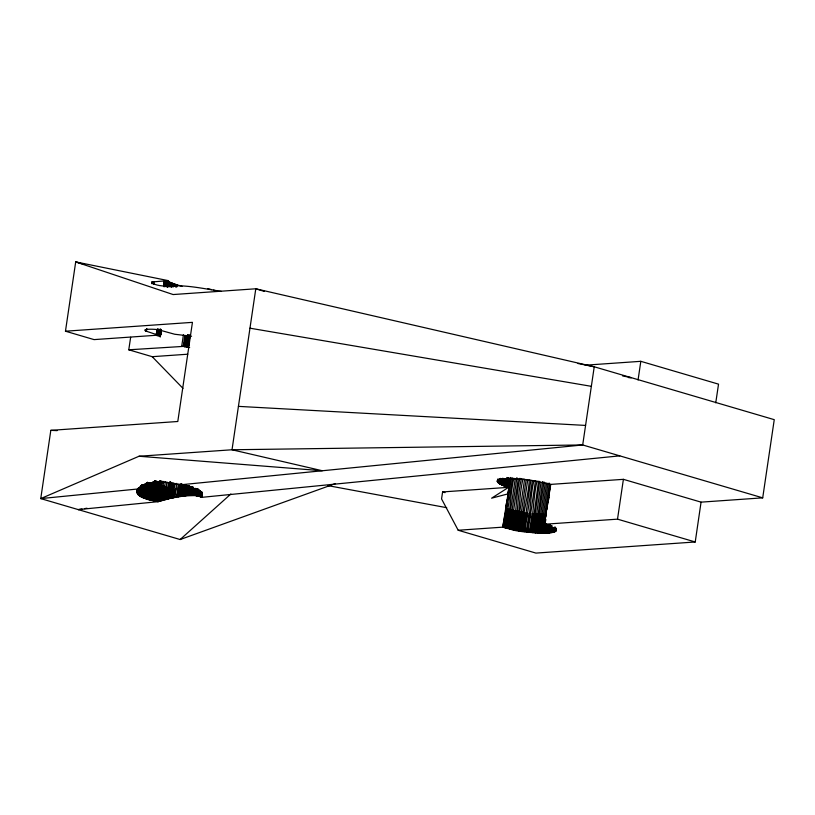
<?xml version="1.0" encoding="UTF-8"?>
<svg xmlns="http://www.w3.org/2000/svg" width="815" height="815" viewBox="0 0 815 815"><rect width="100%" height="100%" fill="white"/><g stroke="black" fill="none" stroke-linecap="round" stroke-linejoin="round"><path stroke-width="1.22" d="M161.238 330.044L160.188 336.544L155.94 335.291L94.071 339.611L65.465 331.206L75.703 261.91L173.137 294.551L255.788 288.785L594.237 366.781L774.25 419.664L762.708 497.843L701.063 502.142L623.394 479.332L550.176 484.436L544.298 524.259C580.82 537.38 516.537 532.755 510.771 529.21L512.085 510.312L516.914 477.631M530.871 480.229L526.042 512.92L521.651 531.237C522.456 514.02 528.212 497.293 529.322 480.004M548.026 483.112L541.333 528.477L539.958 533.091L539.958 528.415L546.661 483.061M167.503 286.88L168.216 280.625L75.703 261.91L84.159 264.396M167.513 285.219L168.002 281.338L167.91 282.571C169.703 276.794 166.576 293.288 167.87 282.092M81.979 509.008L78.23 509.599L158.09 501.673L171.71 498.006L185.474 495.744L186.9 485.628M519.929 478.293C515.783 495.113 516.975 512.971 512.258 529.536L513.582 510.659L518.218 479.23M521.651 526.49L520.062 530.993L521.356 512.177L526.174 479.485M546.417 512.085L542.658 533.163L542.678 528.507L549.371 483.152M521.468 478.609C517.291 495.418 518.574 513.307 513.786 529.842L513.817 525.074M520.082 526.235L518.472 530.718L519.776 511.902L524.605 479.21M160.219 480.891L159.526 493.9L158.09 501.673L147.953 499.524L142.37 497.395L143.45 484.467M523.026 478.914C518.829 495.724 520.174 513.633 515.335 530.147L515.365 525.38M518.503 525.96L516.893 530.443L516.934 525.675M539.958 528.415L538.542 533.03L538.572 528.344L545.266 482.989M144.622 498.342L146.282 483.183L144.622 498.342L147.495 482.327L145.447 498.658L145.691 494.501M153.872 284.272L153.719 281.807L153.251 283.549L152.548 281.919L151.865 283.549L151.763 282.133L151.753 283.569L152.548 281.919L168.216 280.625L167.595 286.982L168.328 280.686M176.488 497.038L178.342 484.049M510.761 477.447L508.621 487.329L442.596 491.934L441.567 498.923L458.193 530.259L502.743 527.152L508.631 490.141L508.968 478.12M508.621 487.329L507.837 487.095L509.385 480.677L508.978 487.818L507.643 493.971L491.608 498.179L508.621 487.329L509.721 478.354M545.948 523.882L543.931 533.173L543.992 528.528M161.085 329.759L159.842 335.597C161.9 315.099 159.037 351.071 160.779 330.187L160.076 335.79L146.425 331.236C139.141 328.496 158.018 328.924 160.28 330.269L174.705 334.242L191.566 336.259M201.753 492.871L200.969 497.221L201.468 492.056L200.521 496.895L201.162 497.405L619.777 455.86M174.094 286.075L174.135 283.915L168.481 281.664L168.501 286.483L169.214 282.072L168.776 286.707L169.683 282.275L169.092 286.931M538.572 528.344L537.085 532.949L537.177 528.263L543.992 481.92M509.263 478.211L507.837 487.095L506.319 486.616L507.388 477.61M149.96 491.588L151.784 483.641L150.612 495.999L149.277 499.85L150.551 483.295L166.25 486.82L167.269 491.15L164.294 499.839L164.661 486.545L161.665 498.495L160.698 500.868L160.29 494.053L158.956 501.398L162.175 481.298M164.885 281.287L164.1 286.595L164.141 283.966L164.436 286.585L165.16 283.905L165.068 286.554L166.148 281.165L165.363 286.523L165.547 281.236L164.762 286.574L164.885 281.287L163.754 286.605L164.172 281.338L163.571 285.393M202.161 492.627L201.499 497.028L202.273 495.51L202.405 494.613L201.162 497.405L201.977 492.749M504.2 485.872L505.432 479.373L504.2 485.872L504.933 479.179L503.548 485.628L506.319 486.616L507.806 477.753M157.438 331.715L157.825 329.056M176.132 286.758L176.183 284.567L174.135 283.915L173.33 286.86M147.922 490.976L149.675 483.03L147.22 499.249L148.575 482.684L146.832 490.63M547.008 525.023L545.154 533.163L545.266 528.528M552.01 532.602L552.122 528.059L552.01 532.602L552.937 527.916L552.743 532.46L553.67 527.763L553.416 532.287L554.332 527.58L554.017 532.114L554.903 527.397L554.536 531.91L555.402 527.183L554.984 531.696L555.616 528.151M172.281 286.473L172.362 283.304L171.445 286.89M185.474 485.546L184.047 493.075L184.363 495.856L195.651 495.561L196.405 493.075M184.394 485.709L183.222 495.999L184.047 493.075M497.354 481.38L497.67 479.169L497.558 482.001L500.206 484.12L500.777 478.558L500.206 484.12L503.548 485.628C503.741 482.888 505.82 483.876 504.882 486.127L505.952 479.556L505.005 484.11L505.432 479.373M144.306 484.823L142.37 497.395L141.076 496.722L142.279 485.424M200.755 497.058L201.702 491.954L200.755 497.058L201.213 492.158C200.419 501.429 198.942 494.511 200.052 490.548M501.194 484.619L501.775 479.067C518.024 477.498 534.467 480.371 550.176 484.436M179.351 485.057L177.762 496.814L179.983 483.937M143.246 484.568L141.076 496.722L137.725 494.338C135.056 484.314 153.322 481.675 160.565 481.818C172.546 482.837 184.506 485.424 195.946 489.163L195.651 495.561C202.191 499.819 200.205 485.343 199.97 496.59L200.643 492.352L200.256 496.732L200.745 496.172M152.914 281.868L153.332 284.404M165.048 494.939L163.387 500.084L163.458 494.664L161.594 500.604L161.869 494.369L159.822 501.133C157.713 494.511 162.256 487.93 161.737 481.207M196.578 495.062L197.006 489.01L195.62 495.143L196.517 489.061L196.201 495.622L197.475 488.969L196.721 495.693L196.578 495.062L196.201 495.622M198.554 489.835L197.658 494.929L197.22 495.775L197.108 493.004L196.721 495.693M199.308 496.315L199.695 490.63M537.177 528.263L535.608 532.847L542.647 481.553M500.043 479.383L499.361 483.621L500.491 478.385L499.758 483.865L500.746 478.537M159.129 332.296L159.282 329.515L158.232 334.782L158.456 329.24L157.662 334.578L158.742 329.331L158.731 334.985L159.526 329.596M535.771 528.161L534.09 532.725L540.977 482.684M548.159 524.982L546.305 533.132L546.488 528.507M170.712 286.839L170.875 282.754L170.08 286.228M172.882 286.717L173.014 283.549L172.536 286.574M187.786 334.863L186.38 346.986L189.671 347.526M153.22 481.624L151.885 496.335L150.439 500.155L150.612 495.999M165.465 283.875L165.639 286.503L166.698 281.083L166.148 286.442L166.148 281.165M182.489 485.343L180.889 496.315L182.886 485.608M512.278 524.748L510.771 529.21L502.743 527.152C505.748 510.781 508.988 494.613 511.097 477.947M532.562 532.592L533.519 527.977L534.273 528.039L532.562 532.592L539.652 481.298M145.314 483.988L143.083 497.71L143.267 493.625M168.084 491.282L167.971 498.872L168.817 497.619L170.59 481.584M173.452 483.356L170.773 498.21L170.539 491.649L168.909 498.648L168.899 491.404L167.044 499.106L168.899 482.511M170.773 498.21L171.364 491.771L170.355 495.775L167.483 495.337L167.971 498.872L169.724 491.537L169.836 498.423L170.467 497.863L172.179 483M170.763 495.826L171.588 495.938L171.71 498.006L172.189 491.883L170.467 497.863L169.948 495.714M176.794 483.366L174.868 496.355L173.931 497.537L170.722 497.904L172.648 497.802L173.014 491.995L171.588 495.938M171.71 498.006L173.829 483.234M197.108 493.004L197.933 488.919L197.22 495.775M198.942 496.192L199.879 490.589L198.942 496.192L199.614 490.64L198.544 496.07L198.554 492.81M189.355 485.954L188.988 486.861L189.039 485.872M197.688 495.866L198.636 494.776L199.054 489.754L197.688 495.866C199.094 481.421 195.427 507.959 197.933 488.919M141.79 484.945L139.946 496.05L140.985 485.771M158.884 332.194L159.017 329.423L158.232 334.782M160.871 498.352L161.492 485.934M163.387 500.084L163.652 498.862L165.211 499.585L166.25 486.82L162.48 500.339L163.061 486.249C162.45 489.642 157.59 511.025 158.762 493.747M178.495 488.501L178.668 484.986L582.694 444.959L762.708 497.843M181.042 492.851L179.687 496.488L179.29 488.582M189.345 343.777L188.01 347.261L189.416 335.138M198.249 489.876L197.862 494.899L198.605 489.825M498.953 481.196L498.648 483.142L498.383 480.707L498.648 483.142L499.524 479.047L498.984 483.377L499.3 478.874M130.655 337.257L128.77 349.798L183.232 346.406L184.465 342.921L185.188 335.617M180.319 483.978L178.475 496.692L177.894 492.566L178.699 492.637M184.842 335.556L183.232 346.406L186.38 346.986L188.01 334.904M549.259 524.931L547.405 533.091L547.639 528.466M184.465 342.921L184.791 346.701L186.574 335.882M181.643 488.796L181.888 484.11M181.806 492.912L182.071 496.141L183.355 485.404M196.517 489.061L194.938 495.194L195.651 489.122L194.938 495.194L194.265 495.449L194.744 489.163M160.647 480.982L157.866 499.829L156.745 501.459L158.68 481.757M166.148 286.442L166.036 283.814M184.648 489.01L184.842 485.506M157.55 481.502L155.237 497.16L155.421 501.225L157.254 481.431M186.085 489.092L186.289 485.597M156.164 481.166L153.852 496.834L154.127 500.981L155.879 481.095M187.267 485.872L186.187 493.187L186.564 495.642L187.695 485.659M522.334 521.845L522.924 512.441L527.753 479.75M523.902 522.089L524.493 512.686L506.533 508.896L510.19 478.487M528.507 522.721L530.657 513.532L529.088 513.338L526.368 531.91C530.789 515.253 529.882 497.496 533.917 480.646M140.72 485.934L138.988 495.347L139.946 486.8M525.441 522.313L526.042 512.92L523.23 531.482L527.58 513.134L532.409 480.453M153.852 496.834L152.863 500.716L154.565 480.769M188.622 485.934L187.633 495.561L189.039 485.709M532.205 513.715L529.465 532.277C533.825 515.61 533.061 497.884 537.034 481.023M533.519 527.977L534.823 513.98L537.818 514.234L535.608 532.847M550.308 524.85L548.444 533.03L548.75 528.405M508.519 477.977L507.073 486.861L508.091 477.845M534.09 532.725L536.331 514.122L534.212 523.332M189.752 487.187L188.856 493.279L188.204 493.258L188.672 495.489L190.241 486.901M497.822 480.015L497.884 482.449L498.362 479.139M510.771 524.412L509.314 528.874L510.628 509.966L515.274 478.537M167.87 283.752L168.501 280.829L167.747 286.024L168.247 280.981M512.492 477.824L507.847 509.253L506.533 528.202C510.618 511.881 510.068 494.654 513.857 478.191M167.421 286.819L168.063 283.151M537.085 532.949L539.224 514.336L537.156 523.576M538.542 533.03L540.63 514.418L546.04 514.601L542.658 533.163M192.187 487.207L190.659 495.408L191.474 486.912M192.666 486.912L191.617 495.388L191.291 493.299L190.7 493.299L189.681 495.439L189.488 493.289M539.958 533.091L542.016 514.489L539.958 523.739M541.333 528.477L541.333 533.132L543.381 514.55L541.333 523.8M139.559 487.431L138.204 494.644L138.927 488.104M503.833 522.639L503.945 527.509L505.809 518.36L506.533 508.896L504.516 517.994M544.023 523.882L544.726 514.581L542.688 523.851M502.009 482.908L503.069 483.366L503.976 478.812L502.916 485.373L503.538 478.629L502.305 485.119L502.702 478.262L501.734 484.864C502.071 482.215 499.32 481.787 501.093 478.721L500.42 482.123M159.546 335.403L160.351 329.943M160.107 332.764L160.168 329.861M545.5 521.569L545.683 519.247M174.95 286.36L175.123 284.231L174.685 286.269M168.471 280.788L167.564 286.931L168.41 280.737L166.963 286.279L167.584 280.869L166.698 286.931M188.672 495.489L188.856 493.279M551.113 525.92L549.412 532.949L549.789 528.334M147.953 499.524L148.32 495.337L149.359 495.642L147.953 499.524L150.551 483.295L148.921 491.282M158.242 499.911L158.09 501.673L157.866 499.829M506.319 486.616L507.042 479.933L505.595 486.372C505.687 483.427 508.519 484.844 507.837 487.095M530.901 527.723L531.023 532.439L532.898 523.21L538.521 481.186M144.184 493.971L143.837 498.036L144.662 494.145M169.928 286.167L170.243 282.51L169.642 285.994M171.252 286.819L171.578 283.029L170.895 286.646M506.971 477.468L506.36 484.579M140.832 492.555L140.496 496.386L141.209 492.739M186.024 486.168L186.115 485.119L185.25 486.015L185.087 484.874L184.465 485.862M168.247 281.399L167.737 285.352L168.379 280.951M193.654 489.204L193.41 495.418L194.327 488.379M160.514 330.034L160.372 332.938M504.495 483.916L504.933 479.179M504.24 483.825L504.444 478.996L503.548 485.628M138.255 488.195L137.114 493.044M167.931 280.757L167.126 286.238L167.37 283.549M141.076 496.722L142.533 485.302M177.894 492.566L176.498 496.539L172.78 497.558L173.931 497.537L176.071 488.236L173.839 492.097L172.821 496.101L172.006 495.999M498.984 483.377L499.188 481.359M498.097 482.674L498.301 480.636M139.813 492.026L139.447 495.703L140.139 492.199M502.631 483.183L503.11 478.446L501.734 484.864M138.621 488.542L137.562 493.87L137.898 490.64M497.7 482.225L498.026 480.32M499.758 483.865L499.697 481.706M501.439 482.643L501.816 479.098M552.04 525.807L551.205 532.735L552.122 528.059M555.749 529.098L555.351 531.472L555.708 528.089M138.958 491.496L138.581 495L139.222 491.669M505.595 486.372L506.492 479.75M500.685 484.365L501.47 478.914L500.685 484.365L501.256 482.551M198.259 494.837L198.126 495.968L199.145 490.732M200.969 497.221L201.702 491.954M202.191 492.596L201.784 496.651L202.344 493.106M182.04 485.434L182.183 484.232M199.655 496.447L200.174 492.484M556.024 528.854L555.636 531.227L555.891 528.976M497.456 481.787L497.914 480.167M498.352 482.908L498.597 480.911M497.649 479.434L497.384 481.584L497.659 479.577M202.405 494.613L202.008 496.274L201.998 495.428M167.88 282.469L168.033 281.287L167.493 285.128L168.012 281.226L167.859 282.184M556.217 528.599L555.84 530.973L556.125 528.731M167.707 285.627L168.247 281.501L167.595 285.423M168.522 482.623L166.128 499.351L167.177 497.374L168.002 497.496L170.335 481.665M160.759 333.019L160.331 336.188L161.044 330.941M160.311 336.381L161.217 330.207M188.988 486.861L188.713 485.781L188.265 486.677L188.397 485.699M161.176 330.289L160.26 336.463M184.791 346.701L186.268 335.821M146.231 494.685L146.313 498.953L148.575 482.684M503.945 527.509L506.533 508.896M167.472 284.741L167.951 282.122M142.37 497.395L144.112 484.986M505.127 522.996L505.208 527.855L507.847 509.253L505.809 518.36M552.743 532.46L553.446 527.509M167.462 284.934L168.002 281.165L167.269 286.187L167.533 285.219M167.747 285.984L168.053 283.905M170.366 286.33L170.875 282.754M531.023 532.439L533.693 513.868L531.584 523.077M553.416 532.287L554.118 527.346M171.843 286.911L172.362 283.304M173.778 286.34L174.135 283.915M506.533 528.202L509.212 509.62L507.154 518.717M554.017 532.114L554.73 527.162M554.536 531.91L555.076 528.202M554.984 531.696L555.524 527.988M152.008 283.538L152.232 281.98M152.313 283.518L152.548 281.919M146.068 331.124L146.802 328.639L146.425 331.236L146.333 329.311L145.722 331.012M160.076 335.79L160.759 331.185M167.462 284.843L168.216 280.625L167.676 283.437M160.188 336.544L161.013 330.982M137.307 493.462L137.827 489.937M139.946 496.05L141.566 485.078M509.294 524.076L507.898 528.538L510.628 509.966L508.55 519.073M555.351 531.472L555.708 528.996M555.636 531.227L555.993 528.752M555.84 530.973L556.329 528.334M458.193 530.259L535.913 553.09L695.226 541.975L701.063 502.142M65.465 331.206L192.442 322.353L177.792 421.498L50.825 430.351L40.75 498.597L180.135 539.53L335.505 483.55M156.969 330.095L156.368 334.16L157.499 328.965L157.04 334.364L157.703 329.943M165.903 286.473L167.177 280.981M160.056 329.168L159.17 335.199L159.944 332.673M159.842 335.597L160.657 330.116M167.462 286.259L168.084 282.031L167.645 284.303M137.562 493.87L138.367 488.776M138.204 494.644L139.263 487.482M138.988 495.347L140.109 487.788M150.439 500.155L153.403 481.675M151.264 496.172L151.885 496.335L151.631 500.441L154.84 480.84M156.745 501.459L156.674 497.486L158.986 481.818M161.075 494.216L159.822 501.133L159.312 498.036M160.086 498.199L160.575 500.379L163.784 481.37M161.594 500.604L162.664 494.511M162.48 500.339L165.374 481.665M163.652 498.862L164.253 494.807M164.457 499.004L166.973 481.95M189.182 335.097L188.01 347.261M168.909 498.648L169.642 497.741L171.802 483.132M170.355 495.775L169.836 498.423M172.413 496.05L172.648 497.802L175.093 483.57M181.215 484.059L178.475 496.692M185.83 485.913L184.363 495.856L185.484 493.146M193.379 487.187L192.534 495.398L193.613 493.248M202.324 495.113L200.765 492.077L195.946 489.163L195.08 495.51L196.384 495.214L194.265 495.449L195.376 488.328M197.006 489.01L195.865 495.123M196.344 495.082L197.475 488.969M200.256 496.732L200.959 491.975M200.867 496.121L201.468 492.056M503.11 478.446L502.305 485.119L503.538 478.629M535.486 480.85L527.916 532.103L527.825 527.366M546.784 509.569L548.831 495.744M549.198 493.228L550.502 484.426M548.627 499.697L548.994 497.221M549.412 532.949L550.634 525.97M550.288 528.283L550.339 532.847L551.582 525.858M550.767 484.365L544.298 524.259L617.515 519.155L623.394 479.332M638.064 379.994L640.814 361.32L718.535 384.15L715.753 402.814M175.816 287.002L176.183 284.567L182.01 286.31M181.725 346.11L183.426 334.822M179.687 496.488L181.521 484.273M509.314 528.874L512.085 510.312L509.986 519.43M527.58 513.134L524.809 531.706L524.758 526.959M543.931 533.173L545.317 523.882M167.91 281.909L167.493 284.649L167.88 282M143.083 497.71L145.141 484.09M147.22 499.249L149.675 483.03M510.771 529.21L513.582 510.659L511.453 519.776M167.87 282.377L168.033 281.287M512.258 529.536L515.1 510.985L512.961 520.102M513.786 529.842L516.639 511.3L514.499 520.428M520.062 530.993L522.924 512.441L520.765 521.59M521.651 531.237L524.493 512.686M545.154 533.163L546.57 523.872M149.277 499.85L151.784 483.641M189.681 495.439L190.975 487.085M515.335 530.147L518.208 511.606L516.048 520.734M516.893 530.443L519.776 511.902L517.617 521.04M518.472 530.718L521.356 512.177L519.196 521.325M546.305 533.132L547.578 525.003M547.405 533.091L548.699 524.962M167.554 284.476L168.104 281.043M167.513 286.208L167.849 284.048M138.265 490.976L137.725 494.338L138.071 490.803M137.419 489.978L136.981 492.627L137.348 489.825L136.696 492.352L137.083 490.467M202.242 493.197L201.499 497.028M497.558 482.001L497.863 480.086M548.444 533.03L549.768 524.891M201.224 495.958L201.957 492.759M578.039 363.51L594.237 366.781L582.694 444.959L232.02 449.768L139.029 456.247L40.75 498.597L138.866 488.888L139.059 487.767M181.215 485.302L181.429 484.069M160.249 335.994L160.779 333.121M185.25 486.015L185.433 484.956M499.31 481.451L499.707 479.169M499.972 479.342L499.432 481.533M202.171 495.897L202.354 494.899M167.269 286.187L167.87 282.917M167.87 283.416L168.277 282.367M501.082 482.47L501.724 479.047L498.699 479.882L497.364 481.186M140.74 488.144L141.178 485.872M195.233 493.167L196.028 489.092M500.206 484.12L500.573 482.205M141.433 488.501L142.105 485.098M197.546 492.953L198.147 489.886L197.658 494.929M142.187 488.857L142.88 485.455M505.677 507.246L507.266 499.422M143.002 489.214L143.929 484.67M143.868 489.56L145.05 483.886M532.898 523.21L534.823 513.98M144.785 489.917L145.977 484.232M506.635 484.67L507.602 480.116M507.205 484.854L508.183 480.3M145.773 490.263L147.495 482.327M191.301 489.234L191.81 486.922M136.696 492.352L137.103 490.559M190.089 489.224L190.598 486.912M538.562 523.668L540.63 514.418M168.257 286.269L169.214 282.072M188.805 489.204L189.6 485.73M153.577 481.716L151.213 491.934M535.71 523.464L537.818 514.234M152.487 492.28L155.125 480.911M187.47 489.153L188.275 485.689M153.78 492.606L156.46 481.237M155.145 492.932L157.855 481.563M156.551 493.258L159.577 480.758M183.161 488.908L183.996 485.455M176.804 286.962L177.303 284.914M158.018 493.584L161.085 481.074M186.38 339.56L187.552 334.822M158.956 501.398L158.538 497.884L159.526 493.9M184.995 339.305L185.881 335.749M187.766 339.804L188.948 335.057M189.172 340.038L190.353 335.291M168.685 487.217L170.121 481.512M170.315 487.472L171.476 482.898M171.965 487.706L173.126 483.132M173.615 487.93L174.767 483.356M146.313 498.953L147.321 495.041M164.834 283.926L165.547 281.236M185.474 495.744L186.187 493.187M505.208 527.855L506.472 523.362M541.333 533.132L542.678 528.507M154.127 500.981L155.237 497.16M175.582 286.564L176.183 284.567M544.298 524.259L545.653 519.817M160.412 333.488L160.626 332.826M165.211 499.585L166.667 495.214M193.41 495.418L194.143 493.228M155.421 501.225L156.674 497.486M138.866 488.888L139.334 487.665L139.447 488.236M182.071 496.141L183.314 493.024M191.433 486.545L191.077 487.431L191.657 486.616L192.126 487.757M186.564 495.642L187.542 493.238M191.617 495.388L193.053 493.269M180.135 539.53L230.859 493.992M151.763 282.133C153.78 285.321 162.307 286.096 166.79 286.187C185.117 284.333 203.332 288.683 221.293 291.352M84.485 508.621L86.991 508.224M128.77 349.798L152.201 356.685L187.756 354.209M585.272 365.191L640.814 361.32M628.783 377.702L631.33 377.671L622.589 375.909M50.825 430.351L57.111 430.636M238.418 406.369L585.577 425.42M139.029 456.247L322.271 470.734L232.02 449.768L255.788 288.785L264.233 291.393M179.188 494.746L178.393 494.674M532.205 527.855L532.766 527.906M172.821 496.101L176.498 496.539M169.642 497.741L169.123 495.591M168.817 497.619L168.297 495.469M249.971 328.19L591.354 386.33M187.236 343.421L187.929 343.543L186.38 346.986L185.84 343.176L186.533 343.298M327.864 485.608L446.732 507.694M158.538 497.884L159.007 500.074M152.527 496.498L153.189 496.661M207.682 288.602L211.605 289.631M213.489 290.13L215.323 290.629M617.515 519.155L695.226 541.975M442.596 491.934L445.021 492.647M509.008 485.404L508.091 485.129M505.269 484.202L505.809 484.385M503.996 483.733L503.293 483.458M152.201 356.685L182.988 388.358M173.238 496.162L173.931 497.537M147.26 482.612L147.617 483.54L148.391 482.582L148.483 483.275M174.868 496.355L175.215 497.282M188.082 485.618L188.265 486.677M506.92 484.762L507.073 486.861M160.463 330.921L160.647 333.457M504.75 484.008L504.882 486.127M173.839 492.097L174.053 496.254M502.845 483.275L502.916 485.373M138.346 488.083L138.367 489.285M507.857 523.719L507.898 528.538M523.21 526.735L523.23 531.482M141.993 493.095L141.484 497.028L141.993 493.095"/></g></svg>
